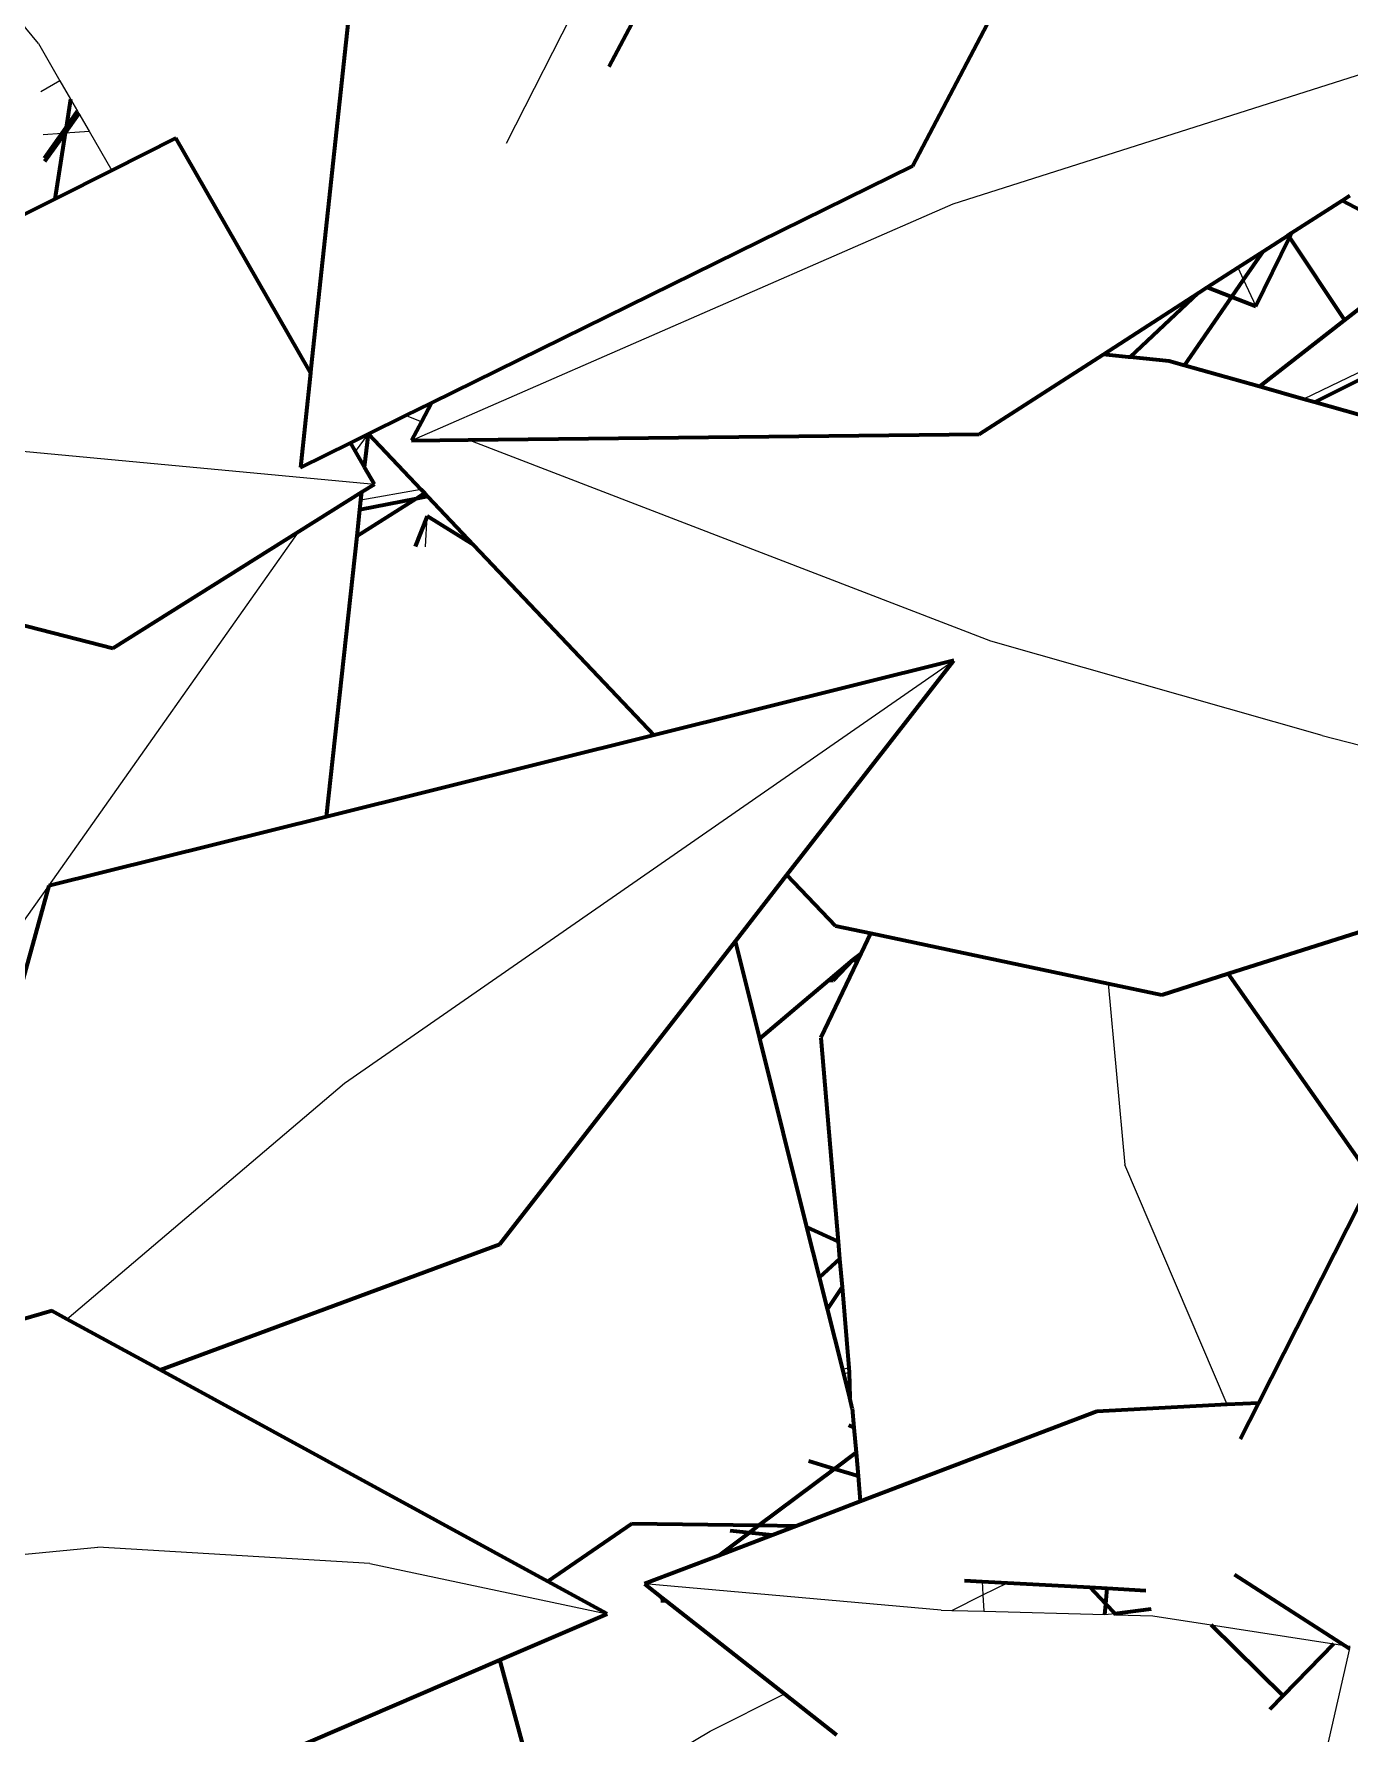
# Model space of a CAD drawing. Header units: millimetres. Extents: x 4307 to 31003, y 2809 to 20009.
# Drawn here: x 7508.21 to 7540.71, y 8001.13 to 8043.12 of the extents above; entities that cross this region are included whole.
import ezdxf

# ---------------------------------------------------------------- set-up
doc = ezdxf.new("R2010")
doc.units = ezdxf.units.MM
doc.layers.add('ProfileEdges', color=7, linetype='Continuous')

msp = doc.modelspace()

# ---------------------------------------------------------------- linework, layer by layer
for p, q in [((7508.321, 8042.878), (7503.045, 8049.355)), ((7523.529, 8047.588), (7519.883, 8040.412)), ((7530.93, 8038.916), (7546.348, 8043.836)), ((7508.321, 8042.878), (7508.855, 8041.958)), ((7508.855, 8041.958), (7508.384, 8041.686)), ((7508.855, 8041.958), (7509.117, 8041.507)), ((7509.117, 8041.507), (7509.291, 8041.207)), ((7509.291, 8041.207), (7509.323, 8041.152)), ((7509.323, 8041.152), (7509.576, 8040.717)), ((7508.44, 8040.631), (7508.908, 8040.666)), ((7508.908, 8040.666), (7508.984, 8040.672)), ((7508.984, 8040.672), (7509.576, 8040.717)), ((7509.576, 8040.717), (7510.139, 8039.747)), ((7517.544, 8033.073), (7530.93, 8038.916)), ((7537.96, 8037.343), (7538.102, 8037.039)), ((7538.102, 8037.039), (7538.406, 8036.392)), ((7535.262, 8035.134), (7536.991, 8036.719)), ((7541.344, 8034.939), (7539.586, 8034.094)), ((7517.787, 8033.533), (7517.393, 8033.685)), ((7504.102, 8033.161), (7516.623, 8031.993)), ((7516.16, 8032.801), (7516.475, 8033.232)), ((7531.855, 8028.109), (7518.94, 8033.088)), ((7517.781, 8031.856), (7516.291, 8031.593)), ((7517.89, 8030.446), (7517.928, 8031.2)), ((7508.577, 8022.063), (7514.765, 8030.828)), ((7540.044, 8025.783), (7531.855, 8028.109)), ((7515.886, 8017.192), (7530.943, 8027.634)), ((7540.044, 8025.783), (7548.945, 8023.466)), ((7507.108, 8019.998), (7508.577, 8022.063)), ((7534.754, 8019.653), (7535.166, 8015.174)), ((7509.023, 8011.36), (7515.886, 8017.192)), ((7537.699, 8009.244), (7535.166, 8015.174)), ((7528.35, 8010.152), (7528.196, 8010.11)), ((7528.223, 8010.002), (7528.359, 8010.048)), ((7501.458, 8004.922), (7509.789, 8005.721)), ((7516.511, 8005.316), (7509.789, 8005.721)), ((7516.511, 8005.316), (7522.375, 8004.078)), ((7530.626, 8004.165), (7523.299, 8004.815)), ((7530.892, 8004.158), (7531.66, 8004.541)), ((7531.642, 8004.877), (7531.66, 8004.541)), ((7531.66, 8004.541), (7532.266, 8004.843)), ((7531.66, 8004.541), (7531.682, 8004.137)), ((7530.626, 8004.165), (7530.892, 8004.158)), ((7530.892, 8004.158), (7531.682, 8004.137)), ((7531.682, 8004.137), (7534.673, 8004.058)), ((7534.673, 8004.058), (7534.918, 8004.08)), ((7534.945, 8004.051), (7535.863, 8004.027)), ((7535.863, 8004.027), (7537.301, 8003.804)), ((7537.301, 8003.804), (7540.335, 8003.335)), ((7540.723, 8003.216), (7540.124, 8000.612)), ((7540.335, 8003.335), (7540.603, 8003.294)), ((7540.603, 8003.294), (7540.736, 8003.273)), ((7524.921, 8001.179), (7526.758, 8002.095)), ((7520.862, 7998.768), (7524.921, 8001.179))]:
    msp.add_line(p, q)
at = {"layer": 'ProfileEdges', "lineweight": 211}
for p, q in [((7524.153, 8045.589), (7522.417, 8042.302)), ((7516.054, 8044.139), (7515.057, 8034.847)), ((7529.928, 8039.862), (7531.939, 8043.677)), ((7509.117, 8041.507), (7509.005, 8040.803)), ((7509.323, 8041.152), (7508.984, 8040.672)), ((7509.005, 8040.803), (7509.291, 8041.207)), ((7508.47, 8040.048), (7508.908, 8040.666)), ((7508.984, 8040.672), (7508.475, 8039.969)), ((7508.984, 8040.672), (7508.724, 8039.036)), ((7508.908, 8040.666), (7509.005, 8040.803)), ((7509.005, 8040.803), (7508.984, 8040.672)), ((7511.721, 8040.541), (7510.139, 8039.747)), ((7515.006, 8034.813), (7511.721, 8040.541)), ((7510.139, 8039.747), (7508.724, 8039.036)), ((7518.034, 8034.001), (7529.928, 8039.862)), ((7508.724, 8039.036), (7504.422, 8036.878)), ((7539.289, 8038.199), (7540.538, 8039.003)), ((7540.538, 8039.003), (7540.728, 8039.126)), ((7540.538, 8039.003), (7541.321, 8038.588)), ((7538.406, 8036.392), (7539.234, 8038.085)), ((7538.593, 8037.75), (7539.197, 8038.14)), ((7539.197, 8038.14), (7539.289, 8038.199)), ((7539.197, 8038.14), (7539.234, 8038.085)), ((7539.234, 8038.085), (7539.289, 8038.199)), ((7539.234, 8038.085), (7540.6, 8036.047)), ((7537.96, 8037.343), (7538.593, 8037.75)), ((7538.102, 8037.039), (7538.593, 8037.75)), ((7540.6, 8036.047), (7542.86, 8037.819)), ((7537.205, 8036.857), (7537.96, 8037.343)), ((7536.991, 8036.719), (7537.205, 8036.857)), ((7537.205, 8036.857), (7537.814, 8036.621)), ((7537.814, 8036.621), (7538.102, 8037.039)), ((7534.631, 8035.199), (7536.991, 8036.719)), ((7535.297, 8035.131), (7536.991, 8036.719)), ((7536.645, 8034.925), (7537.814, 8036.621)), ((7537.814, 8036.621), (7538.406, 8036.392)), ((7538.5, 8034.401), (7540.6, 8036.047)), ((7531.568, 8033.226), (7534.631, 8035.199)), ((7535.262, 8035.134), (7534.631, 8035.199)), ((7535.297, 8035.131), (7535.262, 8035.134)), ((7536.267, 8035.031), (7535.297, 8035.131)), ((7515.046, 8034.743), (7514.795, 8032.404)), ((7515.006, 8034.813), (7515.057, 8034.847)), ((7515.046, 8034.743), (7515.006, 8034.813)), ((7515.057, 8034.847), (7515.046, 8034.743)), ((7536.645, 8034.925), (7536.267, 8035.031)), ((7538.5, 8034.401), (7536.645, 8034.925)), ((7539.852, 8034.019), (7541.434, 8034.805)), ((7539.586, 8034.094), (7538.5, 8034.401)), ((7517.393, 8033.685), (7518.034, 8034.001)), ((7518.034, 8034.001), (7517.787, 8033.533)), ((7539.852, 8034.019), (7539.586, 8034.094)), ((7542.461, 8033.282), (7539.852, 8034.019)), ((7516.475, 8033.232), (7517.393, 8033.685)), ((7517.787, 8033.533), (7517.544, 8033.073)), ((7516.036, 8033.016), (7516.475, 8033.232)), ((7516.381, 8032.415), (7516.475, 8033.232)), ((7516.475, 8033.232), (7517.781, 8031.856)), ((7517.544, 8033.073), (7518.94, 8033.088)), ((7518.94, 8033.088), (7531.568, 8033.226)), ((7514.795, 8032.404), (7516.036, 8033.016)), ((7516.16, 8032.801), (7516.036, 8033.016)), ((7516.381, 8032.415), (7516.16, 8032.801)), ((7516.623, 8031.993), (7516.381, 8032.415)), ((7514.765, 8030.828), (7516.314, 8031.799)), ((7516.291, 8031.593), (7516.314, 8031.799)), ((7516.314, 8031.799), (7516.623, 8031.993)), ((7517.867, 8031.766), (7517.654, 8031.63)), ((7517.781, 8031.856), (7517.867, 8031.766)), ((7517.867, 8031.766), (7517.942, 8031.687)), ((7517.654, 8031.63), (7516.195, 8030.704)), ((7516.195, 8030.704), (7516.266, 8031.357)), ((7517.654, 8031.63), (7516.266, 8031.357)), ((7516.266, 8031.357), (7516.291, 8031.593)), ((7517.942, 8031.687), (7517.654, 8031.63)), ((7517.942, 8031.687), (7519.084, 8030.485)), ((7517.928, 8031.2), (7517.632, 8030.454)), ((7519.084, 8030.485), (7517.928, 8031.2)), ((7510.157, 8027.939), (7514.765, 8030.828)), ((7515.439, 8023.773), (7516.195, 8030.704)), ((7519.084, 8030.485), (7523.54, 8025.791)), ((7506.747, 8028.819), (7510.157, 8027.939)), ((7530.943, 8027.634), (7523.54, 8025.791)), ((7526.82, 8022.336), (7530.943, 8027.634)), ((7523.54, 8025.791), (7515.439, 8023.773)), ((7515.439, 8023.773), (7508.577, 8022.063)), ((7537.725, 8019.897), (7548.945, 8023.466)), ((7525.544, 8020.696), (7526.82, 8022.336)), ((7526.82, 8022.336), (7528.015, 8021.077)), ((7508.577, 8022.063), (7507.75, 8019.047)), ((7528.015, 8021.077), (7528.892, 8020.892)), ((7528.892, 8020.892), (7528.654, 8020.396)), ((7528.892, 8020.892), (7534.754, 8019.653)), ((7519.722, 8013.213), (7525.544, 8020.696)), ((7526.147, 8018.291), (7525.544, 8020.696)), ((7528.555, 8020.188), (7527.655, 8018.312)), ((7527.85, 8019.732), (7528.453, 8020.242)), ((7527.962, 8019.723), (7528.453, 8020.242)), ((7528.453, 8020.242), (7528.654, 8020.396)), ((7528.453, 8020.242), (7528.555, 8020.188)), ((7528.654, 8020.396), (7528.555, 8020.188)), ((7526.147, 8018.291), (7527.85, 8019.732)), ((7527.85, 8019.732), (7527.962, 8019.723)), ((7534.754, 8019.653), (7536.079, 8019.373)), ((7536.079, 8019.373), (7537.725, 8019.897)), ((7541.007, 8015.218), (7537.725, 8019.897)), ((7527.314, 8013.631), (7526.147, 8018.291)), ((7527.655, 8018.312), (7528.084, 8013.279)), ((7541.281, 8014.828), (7538.47, 8009.284)), ((7527.314, 8013.631), (7528.084, 8013.279)), ((7527.623, 8012.396), (7527.314, 8013.631)), ((7511.329, 8010.102), (7519.722, 8013.213)), ((7528.084, 8013.279), (7528.12, 8012.851)), ((7528.12, 8012.851), (7527.623, 8012.396)), ((7528.12, 8012.851), (7528.18, 8012.152)), ((7527.819, 8011.615), (7527.623, 8012.396)), ((7528.18, 8012.152), (7527.819, 8011.615)), ((7528.18, 8012.152), (7528.35, 8010.152)), ((7528.196, 8010.11), (7527.819, 8011.615)), ((7508.651, 8011.562), (7505.442, 8010.635)), ((7509.023, 8011.36), (7508.651, 8011.562)), ((7511.329, 8010.102), (7509.023, 8011.36)), ((7520.91, 8004.877), (7511.329, 8010.102)), ((7528.223, 8010.002), (7528.196, 8010.11)), ((7528.371, 8009.411), (7528.223, 8010.002)), ((7528.35, 8010.152), (7528.359, 8010.048)), ((7528.359, 8010.048), (7528.371, 8009.411)), ((7528.371, 8009.411), (7528.413, 8009.412)), ((7528.434, 8009.159), (7528.371, 8009.411)), ((7528.434, 8009.159), (7528.475, 8008.679)), ((7537.699, 8009.244), (7534.48, 8009.076)), ((7538.47, 8009.284), (7537.699, 8009.244)), ((7538.47, 8009.284), (7538.018, 8008.393)), ((7528.475, 8008.679), (7528.348, 8008.741)), ((7528.475, 8008.679), (7528.528, 8008.062)), ((7534.48, 8009.076), (7528.631, 8006.847)), ((7527.351, 8007.854), (7527.994, 8007.662)), ((7527.994, 8007.662), (7528.528, 8008.062)), ((7528.528, 8008.062), (7528.577, 8007.488)), ((7526.118, 8006.255), (7527.994, 8007.662)), ((7527.994, 8007.662), (7528.577, 8007.488)), ((7528.577, 8007.488), (7528.631, 8006.847)), ((7528.631, 8006.847), (7527.043, 8006.242)), ((7522.988, 8006.298), (7520.91, 8004.877)), ((7526.118, 8006.255), (7522.988, 8006.298)), ((7525.884, 8006.078), (7526.118, 8006.255)), ((7527.043, 8006.242), (7526.118, 8006.255)), ((7527.043, 8006.242), (7526.461, 8006.02)), ((7525.129, 8005.512), (7525.884, 8006.078)), ((7526.461, 8006.02), (7525.129, 8005.512)), ((7525.884, 8006.078), (7525.412, 8006.126)), ((7526.461, 8006.02), (7525.884, 8006.078)), ((7525.129, 8005.512), (7523.299, 8004.815)), ((7531.204, 8004.901), (7531.642, 8004.877)), ((7537.88, 8005.045), (7540.603, 8003.294)), ((7522.375, 8004.078), (7520.91, 8004.877)), ((7523.299, 8004.815), (7523.738, 8004.469)), ((7531.642, 8004.877), (7532.266, 8004.843)), ((7532.266, 8004.843), (7534.304, 8004.731)), ((7534.696, 8004.316), (7534.304, 8004.731)), ((7534.304, 8004.731), (7534.729, 8004.707)), ((7534.696, 8004.316), (7534.729, 8004.707)), ((7534.729, 8004.707), (7535.691, 8004.655)), ((7519.724, 8002.939), (7522.375, 8004.078)), ((7523.692, 8004.434), (7523.738, 8004.469)), ((7523.846, 8004.385), (7523.705, 8004.398)), ((7523.738, 8004.469), (7523.846, 8004.385)), ((7523.846, 8004.385), (7526.758, 8002.095)), ((7534.673, 8004.058), (7534.696, 8004.316)), ((7534.918, 8004.08), (7534.696, 8004.316)), ((7534.918, 8004.08), (7535.815, 8004.201)), ((7534.945, 8004.051), (7534.918, 8004.08)), ((7537.301, 8003.804), (7539.08, 8002.052)), ((7540.335, 8003.335), (7539.08, 8002.052)), ((7540.603, 8003.294), (7540.723, 8003.216)), ((7512.084, 7999.656), (7519.724, 8002.939)), ((7520.862, 7998.768), (7519.724, 8002.939)), ((7526.758, 8002.095), (7528.043, 8001.085)), ((7539.08, 8002.052), (7538.75, 8001.714))]:
    msp.add_line(p, q, dxfattribs=at)

doc.saveas('drawing.dxf')
